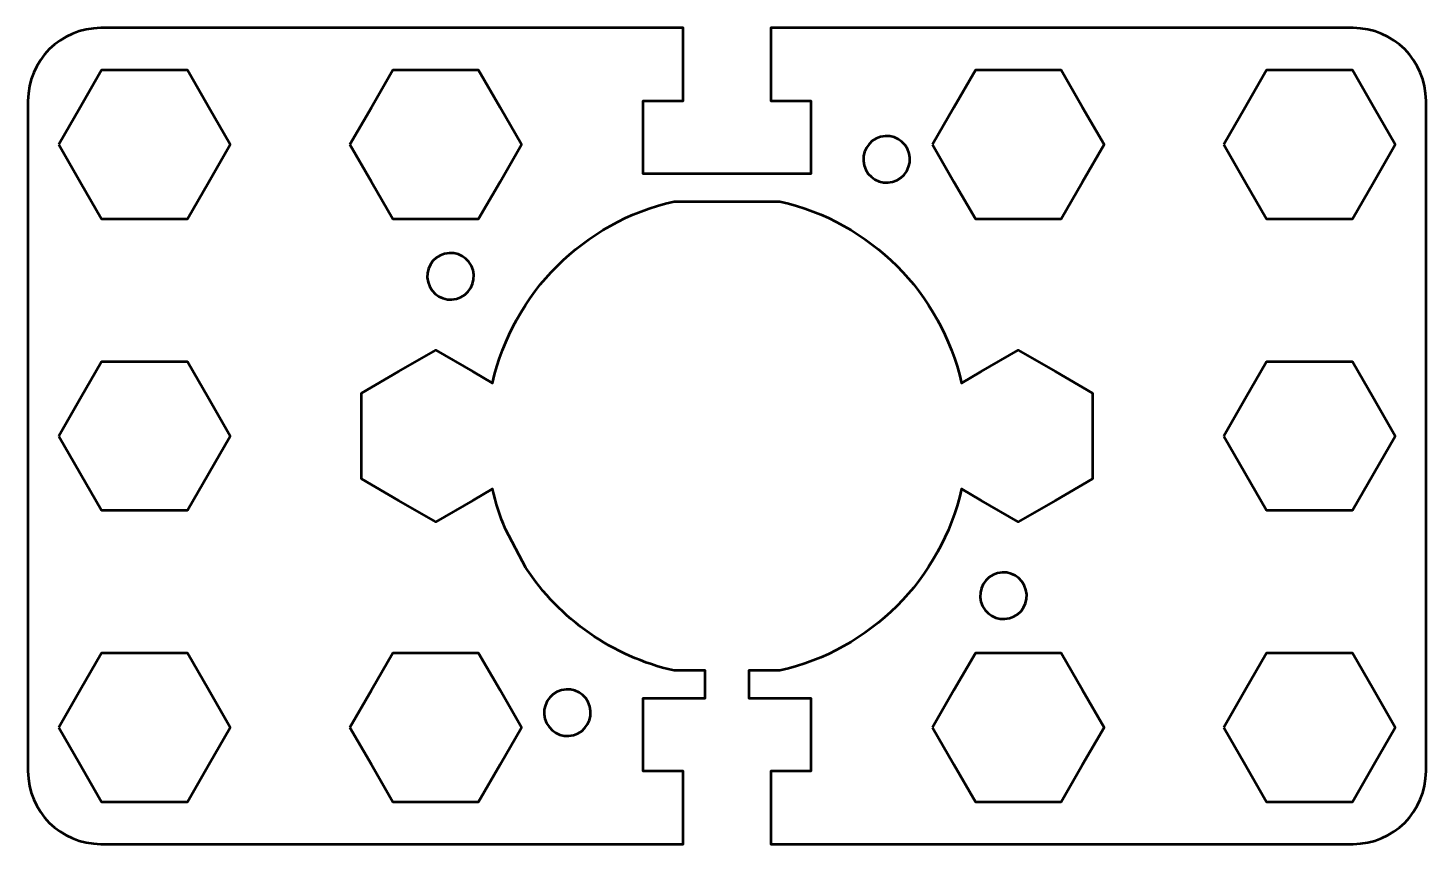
# Model space of a CAD drawing. Header units: centimetres. Extents: x -15.3 to -5.7, y -23.6 to -6.
# Drawn here: x -15.3 to -5.7, y -17.65 to -12.05 of the extents above; entities that cross this region are included whole.
import ezdxf

# ---------------------------------------------------------------- set-up
doc = ezdxf.new("R2010")
doc.units = ezdxf.units.CM
doc.header["$MEASUREMENT"] = 0
doc.layers.add('Layer 1', color=7, linetype='Continuous')

msp = doc.modelspace()

# ---------------------------------------------------------------- linework, layer by layer
at = {"layer": 'Layer 1', "lineweight": 53}
for points, knots in [([(-11.88163, -15.75451), (-11.64934, -16.10591), (-11.28729, -16.36435), (-10.86355, -16.4597), (-10.86355, -16.4597), (-10.86355, -16.4597), (-10.65, -16.45971), (-10.65, -16.45971), (-10.65, -16.45971), (-10.65, -16.45971), (-10.65, -16.65), (-10.65, -16.65), (-10.65, -16.65), (-10.65, -16.65), (-11.075, -16.65), (-11.075, -16.65), (-11.075, -16.65), (-11.075, -16.65), (-11.075, -17.15), (-11.075, -17.15), (-11.075, -17.15), (-11.075, -17.15), (-10.8, -17.15), (-10.8, -17.15), (-10.8, -17.15), (-10.8, -17.15), (-10.8, -17.65), (-10.8, -17.65), (-10.8, -17.65), (-10.8, -17.65), (-14.8, -17.65), (-14.8, -17.65), (-14.8, -17.65), (-15.07609, -17.65), (-15.3, -17.42609), (-15.3, -17.15), (-15.3, -17.15), (-15.3, -17.15), (-15.3, -16.1689), (-15.3, -16.1689), (-15.3, -16.1689), (-15.3, -16.1689), (-15.3, -12.55), (-15.3, -12.55), (-15.3, -12.55), (-15.3, -12.27391), (-15.07609, -12.05), (-14.8, -12.05), (-14.8, -12.05), (-14.8, -12.05), (-10.8, -12.05), (-10.8, -12.05), (-10.8, -12.05), (-10.8, -12.05), (-10.8, -12.55), (-10.8, -12.55), (-10.8, -12.55), (-10.8, -12.55), (-11.075, -12.55), (-11.075, -12.55), (-11.075, -12.55), (-11.075, -12.55), (-11.075, -13.05), (-11.075, -13.05), (-11.075, -13.05), (-11.075, -13.05), (-9.925, -13.05), (-9.925, -13.05), (-9.925, -13.05), (-9.925, -13.05), (-9.925, -12.55), (-9.925, -12.55), (-9.925, -12.55), (-9.925, -12.55), (-10.2, -12.55), (-10.2, -12.55), (-10.2, -12.55), (-10.2, -12.55), (-10.2, -12.05), (-10.2, -12.05), (-10.2, -12.05), (-10.2, -12.05), (-6.2, -12.05), (-6.2, -12.05), (-6.2, -12.05), (-5.92391, -12.05), (-5.7, -12.27391), (-5.7, -12.55), (-5.7, -12.55), (-5.7, -12.55), (-5.7, -17.15), (-5.7, -17.15), (-5.7, -17.15), (-5.7, -17.42609), (-5.92391, -17.65), (-6.2, -17.65), (-6.2, -17.65), (-6.2, -17.65), (-10.2, -17.65), (-10.2, -17.65), (-10.2, -17.65), (-10.2, -17.65), (-10.2, -17.15), (-10.2, -17.15), (-10.2, -17.15), (-10.2, -17.15), (-9.925, -17.15), (-9.925, -17.15), (-9.925, -17.15), (-9.925, -17.15), (-9.925, -16.65), (-9.925, -16.65), (-9.925, -16.65), (-9.925, -16.65), (-10.35, -16.65), (-10.35, -16.65), (-10.35, -16.65), (-10.35, -16.65), (-10.35, -16.45972), (-10.35, -16.45972), (-10.35, -16.45972), (-10.35, -16.45972), (-10.13643, -16.45973), (-10.13643, -16.45973), (-10.13643, -16.45973), (-9.51715, -16.32043), (-9.02954, -15.83285), (-8.8902, -15.21361), (-8.8902, -15.21361), (-8.8902, -15.21361), (-8.755, -15.29166), (-8.755, -15.29166), (-8.755, -15.29166), (-8.755, -15.29166), (-8.5, -15.4389), (-8.5, -15.4389), (-8.5, -15.4389), (-8.5, -15.4389), (-8.245, -15.29166), (-8.245, -15.29166), (-8.245, -15.29166), (-8.245, -15.29166), (-7.99, -15.14445), (-7.99, -15.14445), (-7.99, -15.14445), (-7.99, -15.14445), (-7.99, -14.85), (-7.99, -14.85), (-7.99, -14.85), (-7.99, -14.85), (-7.99, -14.55555), (-7.99, -14.55555), (-7.99, -14.55555), (-7.99, -14.55555), (-8.245, -14.40834), (-8.245, -14.40834), (-8.245, -14.40834), (-8.245, -14.40834), (-8.5, -14.2611), (-8.5, -14.2611), (-8.5, -14.2611), (-8.5, -14.2611), (-8.755, -14.40834), (-8.755, -14.40834), (-8.755, -14.40834), (-8.755, -14.40834), (-8.8902, -14.48639), (-8.8902, -14.48639), (-8.8902, -14.48639), (-9.02956, -13.86716), (-9.51716, -13.37959), (-10.13644, -13.24029), (-10.13644, -13.24029), (-10.13644, -13.24029), (-10.86356, -13.24029), (-10.86356, -13.24029), (-10.86356, -13.24029), (-11.48278, -13.37964), (-11.97032, -13.86723), (-12.10964, -14.48648), (-12.10964, -14.48648), (-12.10964, -14.48648), (-12.245, -14.40834), (-12.245, -14.40834), (-12.245, -14.40834), (-12.245, -14.40834), (-12.5, -14.2611), (-12.5, -14.2611), (-12.5, -14.2611), (-12.5, -14.2611), (-12.755, -14.40834), (-12.755, -14.40834), (-12.755, -14.40834), (-12.755, -14.40834), (-13.01, -14.55555), (-13.01, -14.55555), (-13.01, -14.55555), (-13.01, -14.55555), (-13.01, -14.85), (-13.01, -14.85), (-13.01, -14.85), (-13.01, -14.85), (-13.01, -15.14445), (-13.01, -15.14445), (-13.01, -15.14445), (-13.01, -15.14445), (-12.755, -15.29166), (-12.755, -15.29166), (-12.755, -15.29166), (-12.755, -15.29166), (-12.5, -15.4389), (-12.5, -15.4389), (-12.5, -15.4389), (-12.5, -15.4389), (-12.245, -15.29166), (-12.245, -15.29166), (-12.245, -15.29166), (-12.245, -15.29166), (-12.10967, -15.21354), (-12.10967, -15.21354), (-12.10967, -15.21354), (-12.08824, -15.30877), (-12.05854, -15.40086), (-12.02144, -15.48908), (-12.02144, -15.48908), (-12.02144, -15.48908), (-11.88163, -15.75451), (-11.88163, -15.75451)], [0, 0, 0, 0, 0.0175439, 0.0175439, 0.0175439, 0.0175439, 0.0350877, 0.0350877, 0.0350877, 0.0350877, 0.0526316, 0.0526316, 0.0526316, 0.0526316, 0.0701754, 0.0701754, 0.0701754, 0.0701754, 0.0877193, 0.0877193, 0.0877193, 0.0877193, 0.1052632, 0.1052632, 0.1052632, 0.1052632, 0.122807, 0.122807, 0.122807, 0.122807, 0.1403509, 0.1403509, 0.1403509, 0.1403509, 0.1578947, 0.1578947, 0.1578947, 0.1578947, 0.1754386, 0.1754386, 0.1754386, 0.1754386, 0.1929825, 0.1929825, 0.1929825, 0.1929825, 0.2105263, 0.2105263, 0.2105263, 0.2105263, 0.2280702, 0.2280702, 0.2280702, 0.2280702, 0.245614, 0.245614, 0.245614, 0.245614, 0.2631579, 0.2631579, 0.2631579, 0.2631579, 0.2807018, 0.2807018, 0.2807018, 0.2807018, 0.2982456, 0.2982456, 0.2982456, 0.2982456, 0.3157895, 0.3157895, 0.3157895, 0.3157895, 0.3333333, 0.3333333, 0.3333333, 0.3333333, 0.3508772, 0.3508772, 0.3508772, 0.3508772, 0.3684211, 0.3684211, 0.3684211, 0.3684211, 0.3859649, 0.3859649, 0.3859649, 0.3859649, 0.4035088, 0.4035088, 0.4035088, 0.4035088, 0.4210526, 0.4210526, 0.4210526, 0.4210526, 0.4385965, 0.4385965, 0.4385965, 0.4385965, 0.4561404, 0.4561404, 0.4561404, 0.4561404, 0.4736842, 0.4736842, 0.4736842, 0.4736842, 0.4912281, 0.4912281, 0.4912281, 0.4912281, 0.5087719, 0.5087719, 0.5087719, 0.5087719, 0.5263158, 0.5263158, 0.5263158, 0.5263158, 0.5438596, 0.5438596, 0.5438596, 0.5438596, 0.5614035, 0.5614035, 0.5614035, 0.5614035, 0.5789474, 0.5789474, 0.5789474, 0.5789474, 0.5964912, 0.5964912, 0.5964912, 0.5964912, 0.6140351, 0.6140351, 0.6140351, 0.6140351, 0.6315789, 0.6315789, 0.6315789, 0.6315789, 0.6491228, 0.6491228, 0.6491228, 0.6491228, 0.6666667, 0.6666667, 0.6666667, 0.6666667, 0.6842105, 0.6842105, 0.6842105, 0.6842105, 0.7017544, 0.7017544, 0.7017544, 0.7017544, 0.7192982, 0.7192982, 0.7192982, 0.7192982, 0.7368421, 0.7368421, 0.7368421, 0.7368421, 0.754386, 0.754386, 0.754386, 0.754386, 0.7719298, 0.7719298, 0.7719298, 0.7719298, 0.7894737, 0.7894737, 0.7894737, 0.7894737, 0.8070175, 0.8070175, 0.8070175, 0.8070175, 0.8245614, 0.8245614, 0.8245614, 0.8245614, 0.8421053, 0.8421053, 0.8421053, 0.8421053, 0.8596491, 0.8596491, 0.8596491, 0.8596491, 0.877193, 0.877193, 0.877193, 0.877193, 0.8947368, 0.8947368, 0.8947368, 0.8947368, 0.9122807, 0.9122807, 0.9122807, 0.9122807, 0.9298246, 0.9298246, 0.9298246, 0.9298246, 0.9473684, 0.9473684, 0.9473684, 0.9473684, 0.9649123, 0.9649123, 0.9649123, 0.9649123, 0.9824561, 0.9824561, 0.9824561, 0.9824561, 1, 1, 1, 1]), ([(-15.0889, -12.85), (-15.0889, -12.85), (-14.94166, -12.595), (-14.94166, -12.595), (-14.94166, -12.595), (-14.94166, -12.595), (-14.79445, -12.34), (-14.79445, -12.34), (-14.79445, -12.34), (-14.79445, -12.34), (-14.5, -12.34), (-14.5, -12.34), (-14.5, -12.34), (-14.5, -12.34), (-14.20555, -12.34), (-14.20555, -12.34), (-14.20555, -12.34), (-14.20555, -12.34), (-14.05834, -12.595), (-14.05834, -12.595), (-14.05834, -12.595), (-14.05834, -12.595), (-13.9111, -12.85), (-13.9111, -12.85), (-13.9111, -12.85), (-13.9111, -12.85), (-14.05834, -13.105), (-14.05834, -13.105), (-14.05834, -13.105), (-14.05834, -13.105), (-14.20555, -13.36), (-14.20555, -13.36), (-14.20555, -13.36), (-14.20555, -13.36), (-14.5, -13.36), (-14.5, -13.36), (-14.5, -13.36), (-14.5, -13.36), (-14.79445, -13.36), (-14.79445, -13.36), (-14.79445, -13.36), (-14.79445, -13.36), (-14.94166, -13.105), (-14.94166, -13.105), (-14.94166, -13.105), (-14.94166, -13.105), (-15.0889, -12.85), (-15.0889, -12.85)], [0, 0, 0, 0, 0.0833333, 0.0833333, 0.0833333, 0.0833333, 0.1666667, 0.1666667, 0.1666667, 0.1666667, 0.25, 0.25, 0.25, 0.25, 0.3333333, 0.3333333, 0.3333333, 0.3333333, 0.4166667, 0.4166667, 0.4166667, 0.4166667, 0.5, 0.5, 0.5, 0.5, 0.5833333, 0.5833333, 0.5833333, 0.5833333, 0.6666667, 0.6666667, 0.6666667, 0.6666667, 0.75, 0.75, 0.75, 0.75, 0.8333333, 0.8333333, 0.8333333, 0.8333333, 0.9166667, 0.9166667, 0.9166667, 0.9166667, 1, 1, 1, 1]), ([(-13.0889, -12.85), (-13.0889, -12.85), (-12.94166, -12.595), (-12.94166, -12.595), (-12.94166, -12.595), (-12.94166, -12.595), (-12.79445, -12.34), (-12.79445, -12.34), (-12.79445, -12.34), (-12.79445, -12.34), (-12.5, -12.34), (-12.5, -12.34), (-12.5, -12.34), (-12.5, -12.34), (-12.20555, -12.34), (-12.20555, -12.34), (-12.20555, -12.34), (-12.20555, -12.34), (-12.05834, -12.595), (-12.05834, -12.595), (-12.05834, -12.595), (-12.05834, -12.595), (-11.9111, -12.85), (-11.9111, -12.85), (-11.9111, -12.85), (-11.9111, -12.85), (-12.05834, -13.105), (-12.05834, -13.105), (-12.05834, -13.105), (-12.05834, -13.105), (-12.20555, -13.36), (-12.20555, -13.36), (-12.20555, -13.36), (-12.20555, -13.36), (-12.5, -13.36), (-12.5, -13.36), (-12.5, -13.36), (-12.5, -13.36), (-12.79445, -13.36), (-12.79445, -13.36), (-12.79445, -13.36), (-12.79445, -13.36), (-12.94166, -13.105), (-12.94166, -13.105), (-12.94166, -13.105), (-12.94166, -13.105), (-13.0889, -12.85), (-13.0889, -12.85)], [0, 0, 0, 0, 0.0833333, 0.0833333, 0.0833333, 0.0833333, 0.1666667, 0.1666667, 0.1666667, 0.1666667, 0.25, 0.25, 0.25, 0.25, 0.3333333, 0.3333333, 0.3333333, 0.3333333, 0.4166667, 0.4166667, 0.4166667, 0.4166667, 0.5, 0.5, 0.5, 0.5, 0.5833333, 0.5833333, 0.5833333, 0.5833333, 0.6666667, 0.6666667, 0.6666667, 0.6666667, 0.75, 0.75, 0.75, 0.75, 0.8333333, 0.8333333, 0.8333333, 0.8333333, 0.9166667, 0.9166667, 0.9166667, 0.9166667, 1, 1, 1, 1]), ([(-9.0889, -12.85), (-9.0889, -12.85), (-8.94166, -12.595), (-8.94166, -12.595), (-8.94166, -12.595), (-8.94166, -12.595), (-8.79445, -12.34), (-8.79445, -12.34), (-8.79445, -12.34), (-8.79445, -12.34), (-8.5, -12.34), (-8.5, -12.34), (-8.5, -12.34), (-8.5, -12.34), (-8.20555, -12.34), (-8.20555, -12.34), (-8.20555, -12.34), (-8.20555, -12.34), (-8.05834, -12.595), (-8.05834, -12.595), (-8.05834, -12.595), (-8.05834, -12.595), (-7.9111, -12.85), (-7.9111, -12.85), (-7.9111, -12.85), (-7.9111, -12.85), (-8.05834, -13.105), (-8.05834, -13.105), (-8.05834, -13.105), (-8.05834, -13.105), (-8.20555, -13.36), (-8.20555, -13.36), (-8.20555, -13.36), (-8.20555, -13.36), (-8.5, -13.36), (-8.5, -13.36), (-8.5, -13.36), (-8.5, -13.36), (-8.79445, -13.36), (-8.79445, -13.36), (-8.79445, -13.36), (-8.79445, -13.36), (-8.94166, -13.105), (-8.94166, -13.105), (-8.94166, -13.105), (-8.94166, -13.105), (-9.0889, -12.85), (-9.0889, -12.85)], [0, 0, 0, 0, 0.0833333, 0.0833333, 0.0833333, 0.0833333, 0.1666667, 0.1666667, 0.1666667, 0.1666667, 0.25, 0.25, 0.25, 0.25, 0.3333333, 0.3333333, 0.3333333, 0.3333333, 0.4166667, 0.4166667, 0.4166667, 0.4166667, 0.5, 0.5, 0.5, 0.5, 0.5833333, 0.5833333, 0.5833333, 0.5833333, 0.6666667, 0.6666667, 0.6666667, 0.6666667, 0.75, 0.75, 0.75, 0.75, 0.8333333, 0.8333333, 0.8333333, 0.8333333, 0.9166667, 0.9166667, 0.9166667, 0.9166667, 1, 1, 1, 1]), ([(-7.0889, -12.85), (-7.0889, -12.85), (-6.94166, -12.595), (-6.94166, -12.595), (-6.94166, -12.595), (-6.94166, -12.595), (-6.79445, -12.34), (-6.79445, -12.34), (-6.79445, -12.34), (-6.79445, -12.34), (-6.5, -12.34), (-6.5, -12.34), (-6.5, -12.34), (-6.5, -12.34), (-6.20555, -12.34), (-6.20555, -12.34), (-6.20555, -12.34), (-6.20555, -12.34), (-6.05834, -12.595), (-6.05834, -12.595), (-6.05834, -12.595), (-6.05834, -12.595), (-5.9111, -12.85), (-5.9111, -12.85), (-5.9111, -12.85), (-5.9111, -12.85), (-6.05834, -13.105), (-6.05834, -13.105), (-6.05834, -13.105), (-6.05834, -13.105), (-6.20555, -13.36), (-6.20555, -13.36), (-6.20555, -13.36), (-6.20555, -13.36), (-6.5, -13.36), (-6.5, -13.36), (-6.5, -13.36), (-6.5, -13.36), (-6.79445, -13.36), (-6.79445, -13.36), (-6.79445, -13.36), (-6.79445, -13.36), (-6.94166, -13.105), (-6.94166, -13.105), (-6.94166, -13.105), (-6.94166, -13.105), (-7.0889, -12.85), (-7.0889, -12.85)], [0, 0, 0, 0, 0.0833333, 0.0833333, 0.0833333, 0.0833333, 0.1666667, 0.1666667, 0.1666667, 0.1666667, 0.25, 0.25, 0.25, 0.25, 0.3333333, 0.3333333, 0.3333333, 0.3333333, 0.4166667, 0.4166667, 0.4166667, 0.4166667, 0.5, 0.5, 0.5, 0.5, 0.5833333, 0.5833333, 0.5833333, 0.5833333, 0.6666667, 0.6666667, 0.6666667, 0.6666667, 0.75, 0.75, 0.75, 0.75, 0.8333333, 0.8333333, 0.8333333, 0.8333333, 0.9166667, 0.9166667, 0.9166667, 0.9166667, 1, 1, 1, 1]), ([(-9.55843, -12.99307), (-9.58129, -12.90774), (-9.53064, -12.82001), (-9.44532, -12.79714), (-9.44532, -12.79714), (-9.35999, -12.77428), (-9.27226, -12.82493), (-9.2494, -12.91025), (-9.2494, -12.91025), (-9.22653, -12.99558), (-9.27718, -13.08331), (-9.3625, -13.10617), (-9.3625, -13.10617), (-9.44783, -13.12904), (-9.53556, -13.07839), (-9.55843, -12.99307)], [0, 0, 0, 0, 0.25, 0.25, 0.25, 0.25, 0.5, 0.5, 0.5, 0.5, 0.75, 0.75, 0.75, 0.75, 1, 1, 1, 1]), ([(-12.55281, -13.7954), (-12.57567, -13.71008), (-12.52502, -13.62235), (-12.43969, -13.59948), (-12.43969, -13.59948), (-12.35436, -13.57662), (-12.26663, -13.62727), (-12.24377, -13.71259), (-12.24377, -13.71259), (-12.2209, -13.79791), (-12.27156, -13.88564), (-12.35688, -13.90851), (-12.35688, -13.90851), (-12.44222, -13.93137), (-12.52995, -13.88072), (-12.55281, -13.7954)], [0, 0, 0, 0, 0.25, 0.25, 0.25, 0.25, 0.5, 0.5, 0.5, 0.5, 0.75, 0.75, 0.75, 0.75, 1, 1, 1, 1]), ([(-15.0889, -14.85), (-15.0889, -14.85), (-14.94166, -14.595), (-14.94166, -14.595), (-14.94166, -14.595), (-14.94166, -14.595), (-14.79445, -14.34), (-14.79445, -14.34), (-14.79445, -14.34), (-14.79445, -14.34), (-14.5, -14.34), (-14.5, -14.34), (-14.5, -14.34), (-14.5, -14.34), (-14.20555, -14.34), (-14.20555, -14.34), (-14.20555, -14.34), (-14.20555, -14.34), (-14.05834, -14.595), (-14.05834, -14.595), (-14.05834, -14.595), (-14.05834, -14.595), (-13.9111, -14.85), (-13.9111, -14.85), (-13.9111, -14.85), (-13.9111, -14.85), (-14.05834, -15.105), (-14.05834, -15.105), (-14.05834, -15.105), (-14.05834, -15.105), (-14.20555, -15.36), (-14.20555, -15.36), (-14.20555, -15.36), (-14.20555, -15.36), (-14.5, -15.36), (-14.5, -15.36), (-14.5, -15.36), (-14.5, -15.36), (-14.79445, -15.36), (-14.79445, -15.36), (-14.79445, -15.36), (-14.79445, -15.36), (-14.94166, -15.105), (-14.94166, -15.105), (-14.94166, -15.105), (-14.94166, -15.105), (-15.0889, -14.85), (-15.0889, -14.85)], [0, 0, 0, 0, 0.0833333, 0.0833333, 0.0833333, 0.0833333, 0.1666667, 0.1666667, 0.1666667, 0.1666667, 0.25, 0.25, 0.25, 0.25, 0.3333333, 0.3333333, 0.3333333, 0.3333333, 0.4166667, 0.4166667, 0.4166667, 0.4166667, 0.5, 0.5, 0.5, 0.5, 0.5833333, 0.5833333, 0.5833333, 0.5833333, 0.6666667, 0.6666667, 0.6666667, 0.6666667, 0.75, 0.75, 0.75, 0.75, 0.8333333, 0.8333333, 0.8333333, 0.8333333, 0.9166667, 0.9166667, 0.9166667, 0.9166667, 1, 1, 1, 1]), ([(-7.0889, -14.85), (-7.0889, -14.85), (-6.94166, -14.595), (-6.94166, -14.595), (-6.94166, -14.595), (-6.94166, -14.595), (-6.79445, -14.34), (-6.79445, -14.34), (-6.79445, -14.34), (-6.79445, -14.34), (-6.5, -14.34), (-6.5, -14.34), (-6.5, -14.34), (-6.5, -14.34), (-6.20555, -14.34), (-6.20555, -14.34), (-6.20555, -14.34), (-6.20555, -14.34), (-6.05834, -14.595), (-6.05834, -14.595), (-6.05834, -14.595), (-6.05834, -14.595), (-5.9111, -14.85), (-5.9111, -14.85), (-5.9111, -14.85), (-5.9111, -14.85), (-6.05834, -15.105), (-6.05834, -15.105), (-6.05834, -15.105), (-6.05834, -15.105), (-6.20555, -15.36), (-6.20555, -15.36), (-6.20555, -15.36), (-6.20555, -15.36), (-6.5, -15.36), (-6.5, -15.36), (-6.5, -15.36), (-6.5, -15.36), (-6.79445, -15.36), (-6.79445, -15.36), (-6.79445, -15.36), (-6.79445, -15.36), (-6.94166, -15.105), (-6.94166, -15.105), (-6.94166, -15.105), (-6.94166, -15.105), (-7.0889, -14.85), (-7.0889, -14.85)], [0, 0, 0, 0, 0.0833333, 0.0833333, 0.0833333, 0.0833333, 0.1666667, 0.1666667, 0.1666667, 0.1666667, 0.25, 0.25, 0.25, 0.25, 0.3333333, 0.3333333, 0.3333333, 0.3333333, 0.4166667, 0.4166667, 0.4166667, 0.4166667, 0.5, 0.5, 0.5, 0.5, 0.5833333, 0.5833333, 0.5833333, 0.5833333, 0.6666667, 0.6666667, 0.6666667, 0.6666667, 0.75, 0.75, 0.75, 0.75, 0.8333333, 0.8333333, 0.8333333, 0.8333333, 0.9166667, 0.9166667, 0.9166667, 0.9166667, 1, 1, 1, 1]), ([(-8.75609, -15.98743), (-8.77895, -15.9021), (-8.7283, -15.81437), (-8.64298, -15.79151), (-8.64298, -15.79151), (-8.55766, -15.76865), (-8.46993, -15.8193), (-8.44706, -15.90462), (-8.44706, -15.90462), (-8.4242, -15.98996), (-8.47485, -16.07769), (-8.56017, -16.10055), (-8.56017, -16.10055), (-8.64549, -16.12341), (-8.73322, -16.07276), (-8.75609, -15.98743)], [0, 0, 0, 0, 0.25, 0.25, 0.25, 0.25, 0.5, 0.5, 0.5, 0.5, 0.75, 0.75, 0.75, 0.75, 1, 1, 1, 1]), ([(-15.0889, -16.85), (-15.0889, -16.85), (-14.94166, -16.595), (-14.94166, -16.595), (-14.94166, -16.595), (-14.94166, -16.595), (-14.79445, -16.34), (-14.79445, -16.34), (-14.79445, -16.34), (-14.79445, -16.34), (-14.5, -16.34), (-14.5, -16.34), (-14.5, -16.34), (-14.5, -16.34), (-14.20555, -16.34), (-14.20555, -16.34), (-14.20555, -16.34), (-14.20555, -16.34), (-14.05834, -16.595), (-14.05834, -16.595), (-14.05834, -16.595), (-14.05834, -16.595), (-13.9111, -16.85), (-13.9111, -16.85), (-13.9111, -16.85), (-13.9111, -16.85), (-14.05834, -17.105), (-14.05834, -17.105), (-14.05834, -17.105), (-14.05834, -17.105), (-14.20555, -17.36), (-14.20555, -17.36), (-14.20555, -17.36), (-14.20555, -17.36), (-14.5, -17.36), (-14.5, -17.36), (-14.5, -17.36), (-14.5, -17.36), (-14.79445, -17.36), (-14.79445, -17.36), (-14.79445, -17.36), (-14.79445, -17.36), (-14.94166, -17.105), (-14.94166, -17.105), (-14.94166, -17.105), (-14.94166, -17.105), (-15.0889, -16.85), (-15.0889, -16.85)], [0, 0, 0, 0, 0.0833333, 0.0833333, 0.0833333, 0.0833333, 0.1666667, 0.1666667, 0.1666667, 0.1666667, 0.25, 0.25, 0.25, 0.25, 0.3333333, 0.3333333, 0.3333333, 0.3333333, 0.4166667, 0.4166667, 0.4166667, 0.4166667, 0.5, 0.5, 0.5, 0.5, 0.5833333, 0.5833333, 0.5833333, 0.5833333, 0.6666667, 0.6666667, 0.6666667, 0.6666667, 0.75, 0.75, 0.75, 0.75, 0.8333333, 0.8333333, 0.8333333, 0.8333333, 0.9166667, 0.9166667, 0.9166667, 0.9166667, 1, 1, 1, 1]), ([(-13.0889, -16.85), (-13.0889, -16.85), (-12.94166, -16.595), (-12.94166, -16.595), (-12.94166, -16.595), (-12.94166, -16.595), (-12.79445, -16.34), (-12.79445, -16.34), (-12.79445, -16.34), (-12.79445, -16.34), (-12.5, -16.34), (-12.5, -16.34), (-12.5, -16.34), (-12.5, -16.34), (-12.20555, -16.34), (-12.20555, -16.34), (-12.20555, -16.34), (-12.20555, -16.34), (-12.05834, -16.595), (-12.05834, -16.595), (-12.05834, -16.595), (-12.05834, -16.595), (-11.9111, -16.85), (-11.9111, -16.85), (-11.9111, -16.85), (-11.9111, -16.85), (-12.05834, -17.105), (-12.05834, -17.105), (-12.05834, -17.105), (-12.05834, -17.105), (-12.20555, -17.36), (-12.20555, -17.36), (-12.20555, -17.36), (-12.20555, -17.36), (-12.5, -17.36), (-12.5, -17.36), (-12.5, -17.36), (-12.5, -17.36), (-12.79445, -17.36), (-12.79445, -17.36), (-12.79445, -17.36), (-12.79445, -17.36), (-12.94166, -17.105), (-12.94166, -17.105), (-12.94166, -17.105), (-12.94166, -17.105), (-13.0889, -16.85), (-13.0889, -16.85)], [0, 0, 0, 0, 0.0833333, 0.0833333, 0.0833333, 0.0833333, 0.1666667, 0.1666667, 0.1666667, 0.1666667, 0.25, 0.25, 0.25, 0.25, 0.3333333, 0.3333333, 0.3333333, 0.3333333, 0.4166667, 0.4166667, 0.4166667, 0.4166667, 0.5, 0.5, 0.5, 0.5, 0.5833333, 0.5833333, 0.5833333, 0.5833333, 0.6666667, 0.6666667, 0.6666667, 0.6666667, 0.75, 0.75, 0.75, 0.75, 0.8333333, 0.8333333, 0.8333333, 0.8333333, 0.9166667, 0.9166667, 0.9166667, 0.9166667, 1, 1, 1, 1]), ([(-9.0889, -16.85), (-9.0889, -16.85), (-8.94166, -16.595), (-8.94166, -16.595), (-8.94166, -16.595), (-8.94166, -16.595), (-8.79445, -16.34), (-8.79445, -16.34), (-8.79445, -16.34), (-8.79445, -16.34), (-8.5, -16.34), (-8.5, -16.34), (-8.5, -16.34), (-8.5, -16.34), (-8.20555, -16.34), (-8.20555, -16.34), (-8.20555, -16.34), (-8.20555, -16.34), (-8.05834, -16.595), (-8.05834, -16.595), (-8.05834, -16.595), (-8.05834, -16.595), (-7.9111, -16.85), (-7.9111, -16.85), (-7.9111, -16.85), (-7.9111, -16.85), (-8.05834, -17.105), (-8.05834, -17.105), (-8.05834, -17.105), (-8.05834, -17.105), (-8.20555, -17.36), (-8.20555, -17.36), (-8.20555, -17.36), (-8.20555, -17.36), (-8.5, -17.36), (-8.5, -17.36), (-8.5, -17.36), (-8.5, -17.36), (-8.79445, -17.36), (-8.79445, -17.36), (-8.79445, -17.36), (-8.79445, -17.36), (-8.94166, -17.105), (-8.94166, -17.105), (-8.94166, -17.105), (-8.94166, -17.105), (-9.0889, -16.85), (-9.0889, -16.85)], [0, 0, 0, 0, 0.0833333, 0.0833333, 0.0833333, 0.0833333, 0.1666667, 0.1666667, 0.1666667, 0.1666667, 0.25, 0.25, 0.25, 0.25, 0.3333333, 0.3333333, 0.3333333, 0.3333333, 0.4166667, 0.4166667, 0.4166667, 0.4166667, 0.5, 0.5, 0.5, 0.5, 0.5833333, 0.5833333, 0.5833333, 0.5833333, 0.6666667, 0.6666667, 0.6666667, 0.6666667, 0.75, 0.75, 0.75, 0.75, 0.8333333, 0.8333333, 0.8333333, 0.8333333, 0.9166667, 0.9166667, 0.9166667, 0.9166667, 1, 1, 1, 1]), ([(-7.0889, -16.85), (-7.0889, -16.85), (-6.94166, -16.595), (-6.94166, -16.595), (-6.94166, -16.595), (-6.94166, -16.595), (-6.79445, -16.34), (-6.79445, -16.34), (-6.79445, -16.34), (-6.79445, -16.34), (-6.5, -16.34), (-6.5, -16.34), (-6.5, -16.34), (-6.5, -16.34), (-6.20555, -16.34), (-6.20555, -16.34), (-6.20555, -16.34), (-6.20555, -16.34), (-6.05834, -16.595), (-6.05834, -16.595), (-6.05834, -16.595), (-6.05834, -16.595), (-5.9111, -16.85), (-5.9111, -16.85), (-5.9111, -16.85), (-5.9111, -16.85), (-6.05834, -17.105), (-6.05834, -17.105), (-6.05834, -17.105), (-6.05834, -17.105), (-6.20555, -17.36), (-6.20555, -17.36), (-6.20555, -17.36), (-6.20555, -17.36), (-6.5, -17.36), (-6.5, -17.36), (-6.5, -17.36), (-6.5, -17.36), (-6.79445, -17.36), (-6.79445, -17.36), (-6.79445, -17.36), (-6.79445, -17.36), (-6.94166, -17.105), (-6.94166, -17.105), (-6.94166, -17.105), (-6.94166, -17.105), (-7.0889, -16.85), (-7.0889, -16.85)], [0, 0, 0, 0, 0.0833333, 0.0833333, 0.0833333, 0.0833333, 0.1666667, 0.1666667, 0.1666667, 0.1666667, 0.25, 0.25, 0.25, 0.25, 0.3333333, 0.3333333, 0.3333333, 0.3333333, 0.4166667, 0.4166667, 0.4166667, 0.4166667, 0.5, 0.5, 0.5, 0.5, 0.5833333, 0.5833333, 0.5833333, 0.5833333, 0.6666667, 0.6666667, 0.6666667, 0.6666667, 0.75, 0.75, 0.75, 0.75, 0.8333333, 0.8333333, 0.8333333, 0.8333333, 0.9166667, 0.9166667, 0.9166667, 0.9166667, 1, 1, 1, 1]), ([(-11.75046, -16.78977), (-11.77333, -16.70445), (-11.72268, -16.61671), (-11.63736, -16.59385), (-11.63736, -16.59385), (-11.55203, -16.57098), (-11.4643, -16.62163), (-11.44143, -16.70696), (-11.44143, -16.70696), (-11.41857, -16.79228), (-11.46922, -16.88002), (-11.55454, -16.90288), (-11.55454, -16.90288), (-11.63987, -16.92575), (-11.7276, -16.8751), (-11.75046, -16.78977)], [0, 0, 0, 0, 0.25, 0.25, 0.25, 0.25, 0.5, 0.5, 0.5, 0.5, 0.75, 0.75, 0.75, 0.75, 1, 1, 1, 1])]:
    msp.add_open_spline(points, degree=3, knots=knots, dxfattribs=at)

doc.saveas('drawing.dxf')
